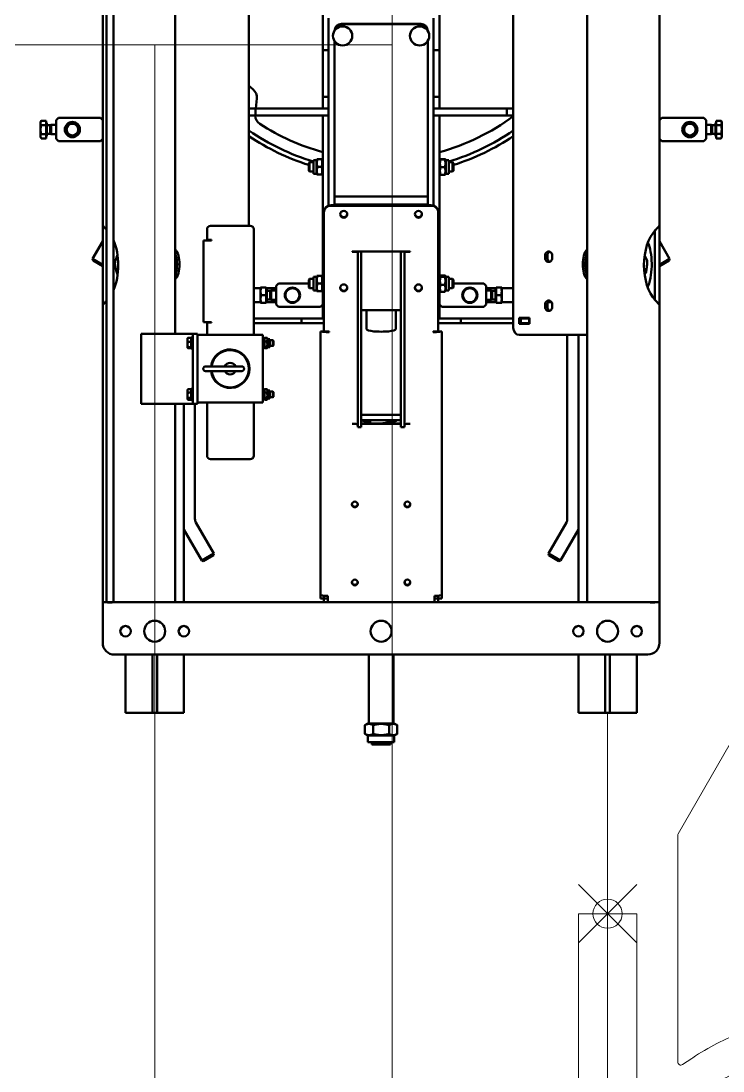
# Model space of a CAD drawing. Extents: x -3873 to 164127, y 7129 to 96529.
# Drawn here: x 74749 to 75350, y 68030 to 68930 of the extents above; entities that cross this region are included whole.
import ezdxf

# ---------------------------------------------------------------- set-up
doc = ezdxf.new("R2010")
doc.units = 0
doc.header["$PDMODE"] = 35
doc.header["$PDSIZE"] = 25
doc.layers.get('0').update_dxf_attribs({"linetype": 'CONTINUOUS'})
doc.layers.add('LAYOUT Kromeka', color=1, linetype='CONTINUOUS', lineweight=5)
doc.layers.add('Visible (ISO)', color=7, linetype='CONTINUOUS', lineweight=50)

# ---------------------------------------------------------------- blocks, each defined once
blk = doc.blocks.new('general_wheeld_90_388b')
at = {"ltscale": 10}
for p, q in [((105.1, 645.84), (110.1, 654.5)), ((60.45, 568.51), (105.1, 645.84)), ((60.1, 567.19), (60.1, 374.12)), ((-25, 194), (-25, 500)), ((-25, 500), (25, 500)), ((25, 500), (25, 192.76)), ((115.72, 398.53), (116.66, 398.89)), ((116.66, 398.89), (117.65, 399.26)), ((60.1, 374.12), (60.1, 372.86)), ((72.1, 375.94), (64.22, 370.66)), ((72.94, 376.5), (72.1, 375.94)), ((327.39, 367.69), (328.14, 367.11)), ((328.94, 366.49), (328.14, 367.11)), ((366.49, 328.94), (367.11, 328.14)), ((367.11, 328.14), (367.69, 327.39)), ((-43.2, 2.06), (188.34, 233.6)), ((188.34, 233.6), (233.6, 188.34)), ((233.6, 188.34), (2.06, -43.2)), ((378.71, 151.23), (377.45, 151.64)), ((399.27, 117.67), (398.89, 116.66)), ((398.53, 115.72), (398.89, 116.66)), ((654.5, 110.1), (645.84, 105.1)), ((568.51, 60.45), (645.84, 105.1)), ((370.66, 64.23), (375.94, 72.1)), ((376.5, 72.94), (375.94, 72.1)), ((372.86, 60.1), (374.12, 60.1)), ((374.12, 60.1), (567.19, 60.1)), ((290.98, 32.62), (291.76, 31.55)), ((500, 25), (195.24, 25)), ((500, -25), (500, 25)), ((14.14, 14.14), (-14.14, -14.14)), ((-9.82, 9.82), (9.82, -9.82)), ((2.06, -43.2), (-43.2, 2.06)), ((194, -25), (500, -25))]:
    blk.add_line(p, q, dxfattribs=at)
blk.add_lwpolyline([(0, 500), (0, 194, 0.414214), (194, 0), (500, 0)], format="xyb", dxfattribs=at)
for centre, radius, start, end in [((62.75, 567.19), 2.65, 149.99944, 179.99942), ((194, 194), 219, 52.4767, 110.39883), ((194, 194), 219, 110.94402, 123.55961), ((194, 194), 189.6, 296.95658, 153.04349), ((62.75, 372.86), 2.65, 179.9993, 303.82178), ((194, 194), 219, 38.03515, 51.96486), ((194, 194), 219, 339.60117, 37.5233), ((194, 194), 219, 179.99999, 216.59795), ((194, 194), 169, 180.41892, 214.08553), ((194, 194), 219, 326.44039, 339.05598), ((372.86, 62.75), 2.65, 146.17809, 270.00021), ((194, 194), 169, 235.91453, 270.42111), ((567.19, 62.75), 2.65, 269.99985, 300.00085), ((194, 194), 219, 233.40208, 269.98423)]:
    blk.add_arc(centre, radius, start, end, dxfattribs=at)
at = {"color": 5, "ltscale": 10}
for p in [(0, 500), (0, 0), (500, 0)]:
    blk.add_point(p, dxfattribs=at)
blk = doc.blocks.new('388 gerdirme')
at = {"layer": 'Visible (ISO)', "color": 0}
for p, q in [((51319.11, 94778.79), (51319.11, 94782.91)), ((51320.12, 94783.49), (51319.18, 94782.95)), ((51320.94, 94783.49), (51320.12, 94783.49)), ((51326.51, 94783.49), (51320.94, 94783.49)), ((51322.76, 94778.79), (51322.76, 94782.91)), ((51332.19, 94783.49), (51326.51, 94783.49)), ((51330.26, 94778.79), (51330.26, 94782.91)), ((51333.12, 94783.49), (51332.19, 94783.49)), ((51333.12, 94783.49), (51334.05, 94782.95)), ((51334.12, 94778.79), (51334.12, 94782.91)), ((51322.76, 94778.79), (51319.11, 94778.79)), ((51320.92, 94778.79), (51320.92, 94778.19)), ((51320.92, 94778.19), (51332.32, 94778.19)), ((51322.95, 94775.21), (51322.62, 94774.44)), ((51322.62, 94774.44), (51330.62, 94774.44)), ((51322.62, 94774.44), (51322.62, 94770.19)), ((51330.26, 94778.79), (51322.76, 94778.79)), ((51322.95, 94778.19), (51322.95, 94775.21)), ((51322.95, 94775.21), (51330.28, 94775.21)), ((51334.12, 94778.79), (51330.26, 94778.79)), ((51330.28, 94778.19), (51330.28, 94775.21)), ((51330.28, 94775.21), (51330.62, 94774.44)), ((51330.62, 94774.44), (51330.62, 94770.19)), ((51332.32, 94778.79), (51332.32, 94778.19)), ((51316.62, 94768.19), (51318.62, 94770.19)), ((51316.62, 94768.19), (51316.62, 94732.19)), ((51334.62, 94770.19), (51318.62, 94770.19)), ((51334.62, 94770.19), (51336.62, 94768.19)), ((51336.62, 94732.19), (51336.62, 94768.19)), ((51320.62, 94756.19), (51320.62, 94753.69)), ((51329.12, 94762.19), (51324.12, 94762.19)), ((51332.62, 94753.69), (51332.62, 94756.19)), ((51209.67, 94730.19), (51214.47, 94738.52)), ((51215.84, 94738.89), (51210.82, 94730.19)), ((51214.47, 94738.52), (51215.84, 94738.89)), ((51230.9, 94730.19), (51215.84, 94738.89)), ((50886.62, 94730.19), (50909.62, 94730.19)), ((50921.62, 94730.19), (50909.62, 94730.19)), ((50921.62, 94730.19), (50921.62, 94727.44)), ((51175.76, 94730.19), (50921.62, 94730.19)), ((51175.76, 94730.19), (51244.97, 94730.19)), ((51648.26, 94730.19), (51244.97, 94730.19)), ((51318.62, 94730.19), (51316.62, 94732.19)), ((51336.62, 94732.19), (51334.62, 94730.19)), ((50876.62, 94263.19), (50876.62, 94720.19)), ((50921.62, 94727.44), (50921.62, 94727.09)), ((50921.62, 94721.09), (50921.62, 94727.09)), ((51444.62, 94727.09), (50921.62, 94727.09)), ((50921.62, 94721.09), (50921.62, 94720.94)), ((51444.62, 94721.09), (50921.62, 94721.09)), ((50921.62, 94720.94), (50921.62, 94540.69)), ((50826.62, 94710.69), (50876.62, 94710.69)), ((50826.62, 94687.69), (50826.62, 94710.69)), ((51091.62, 94697.38), (51091.62, 94694.73)), ((51151.62, 94697.38), (51091.62, 94697.38)), ((51091.62, 94654.25), (51091.62, 94694.73)), ((51151.62, 94694.73), (51151.62, 94697.38)), ((51151.62, 94694.73), (51151.62, 94654.25)), ((50826.62, 94687.69), (50832.62, 94687.69)), ((50826.62, 94687.69), (50826.62, 94683.69)), ((50832.62, 94683.69), (50826.62, 94683.69)), ((50826.62, 94660.69), (50826.62, 94683.69)), ((50832.62, 94687.69), (50848.48, 94687.69)), ((50832.62, 94683.69), (50848.48, 94683.69)), ((50848.48, 94687.69), (50853.41, 94687.69)), ((50853.41, 94683.69), (50848.48, 94683.69)), ((50853.41, 94687.69), (50876.62, 94687.69)), ((50853.41, 94683.69), (50876.62, 94683.69)), ((51091.62, 94668.19), (50921.62, 94668.19)), ((51884.12, 94668.19), (51151.62, 94668.19)), ((50876.62, 94660.69), (50826.62, 94660.69)), ((51091.62, 94660.69), (50921.62, 94660.69)), ((50983.68, 94660.69), (50957.17, 94645.39)), ((51091.62, 94660.69), (51055.62, 94660.69)), ((51095.08, 94654.54), (51095.08, 94657.18)), ((51095.62, 94657.54), (51095.38, 94657.4)), ((51095.83, 94657.54), (51095.62, 94657.54)), ((51098.85, 94657.54), (51095.83, 94657.54)), ((51096.59, 94654.54), (51096.59, 94657.18)), ((51102.64, 94657.54), (51098.85, 94657.54)), ((51101.12, 94654.54), (51101.12, 94657.18)), ((51103.62, 94657.54), (51102.64, 94657.54)), ((51103.62, 94657.54), (51103.85, 94657.4)), ((51104.15, 94654.54), (51104.15, 94657.18)), ((51139.23, 94654.54), (51139.23, 94657.18)), ((51139.62, 94657.54), (51139.53, 94657.49)), ((51139.7, 94657.54), (51139.62, 94657.54)), ((51142.35, 94657.54), (51139.7, 94657.54)), ((51140.16, 94654.54), (51140.16, 94657.18)), ((51146.27, 94657.54), (51142.35, 94657.54)), ((51144.55, 94654.54), (51144.55, 94657.18)), ((51147.62, 94657.54), (51146.27, 94657.54)), ((51147.62, 94657.54), (51147.7, 94657.49)), ((51148, 94654.54), (51148, 94657.18)), ((50989.83, 94650.39), (50963.17, 94634.99)), ((50992.83, 94651.19), (51091.62, 94651.19)), ((51091.62, 94653.04), (51091.62, 94654.25)), ((51091.62, 94653.04), (51095.62, 94653.04)), ((51091.62, 94653.04), (51091.62, 94649.04)), ((51092.62, 94649.04), (51091.62, 94649.04)), ((51150.62, 94649.04), (51092.62, 94649.04)), ((51092.62, 94649.04), (51092.62, 94593.04)), ((51094.62, 94654.04), (51104.62, 94654.04)), ((51094.62, 94653.04), (51094.62, 94654.04)), ((51096.59, 94654.54), (51095.08, 94654.54)), ((51147.62, 94653.04), (51095.62, 94653.04)), ((51095.62, 94649.04), (51147.62, 94649.04)), ((51096.27, 94654.54), (51096.27, 94654.04)), ((51101.12, 94654.54), (51096.59, 94654.54)), ((51104.15, 94654.54), (51101.12, 94654.54)), ((51102.97, 94654.54), (51102.97, 94654.04)), ((51104.62, 94653.04), (51104.62, 94654.04)), ((51138.62, 94654.04), (51148.62, 94654.04)), ((51138.62, 94653.04), (51138.62, 94654.04)), ((51140.16, 94654.54), (51139.23, 94654.54)), ((51144.55, 94654.54), (51140.16, 94654.54)), ((51140.27, 94654.54), (51140.27, 94654.04)), ((51148, 94654.54), (51144.55, 94654.54)), ((51146.97, 94654.54), (51146.97, 94654.04)), ((51147.62, 94653.04), (51151.62, 94653.04)), ((51148.62, 94653.04), (51148.62, 94654.04)), ((51150.62, 94593.04), (51150.62, 94649.04)), ((51151.62, 94649.04), (51150.62, 94649.04)), ((51151.62, 94654.25), (51151.62, 94653.04)), ((51151.62, 94649.04), (51151.62, 94653.04)), ((50956.8, 94644.02), (50957.17, 94645.39)), ((50961.8, 94635.36), (50956.8, 94644.02)), ((50957.17, 94645.39), (50963.17, 94634.99)), ((51047.12, 94640.86), (51092.62, 94640.86)), ((51119.62, 94611.06), (51119.62, 94642.15)), ((51123.62, 94642.15), (51123.62, 94611.06)), ((51150.62, 94640.86), (51161.12, 94640.86)), ((51161.12, 94636.96), (51161.12, 94640.86)), ((51161.62, 94643.86), (51231.62, 94643.86)), ((51161.62, 94643.86), (51161.62, 94637.46)), ((51231.62, 94637.46), (51231.62, 94643.86)), ((51232.12, 94640.86), (51241.12, 94640.86)), ((51232.12, 94640.86), (51232.12, 94636.96)), ((50961.8, 94635.36), (50963.17, 94634.99)), ((51044.12, 94603.86), (51044.12, 94637.86)), ((51161.62, 94636.96), (51161.12, 94636.96)), ((51161.62, 94637.46), (51161.62, 94636.96)), ((51231.62, 94636.96), (51231.62, 94637.46)), ((51232.12, 94636.96), (51231.62, 94636.96)), ((51244.12, 94637.86), (51244.12, 94603.86)), ((51778.12, 94604.89), (51244.12, 94604.89)), ((51338.62, 94604.89), (51338.62, 94599.42)), ((51344.62, 94599.42), (51344.62, 94604.89)), ((51092.62, 94600.86), (51047.12, 94600.86)), ((51092.62, 94593.04), (51150.62, 94593.04)), ((51094.62, 94593.04), (51094.62, 94592.04)), ((51104.62, 94593.04), (51104.62, 94592.04)), ((51138.62, 94593.04), (51138.62, 94592.04)), ((51148.62, 94593.04), (51148.62, 94592.04)), ((51241.12, 94600.86), (51150.62, 94600.86)), ((51160.62, 94559.94), (51160.62, 94600.86)), ((51164.62, 94559.94), (51164.62, 94600.86)), ((51181.37, 94594.99), (51178.12, 94594.99)), ((51178.12, 94590.29), (51178.12, 94594.41)), ((51178.62, 94600.86), (51178.62, 94594.99)), ((51187.87, 94594.99), (51181.37, 94594.99)), ((51184.62, 94590.29), (51184.62, 94594.41)), ((51191.12, 94594.99), (51187.87, 94594.99)), ((51190.62, 94600.86), (51190.62, 94594.99)), ((51191.12, 94590.29), (51191.12, 94594.41)), ((51338.62, 94599.42), (51344.62, 94599.42)), ((51338.62, 94536.69), (51338.62, 94599.42)), ((51344.62, 94541.69), (51344.62, 94599.42)), ((51353.36, 94598.21), (51344.62, 94599.14)), ((51104.62, 94592.04), (51094.62, 94592.04)), ((51095.08, 94591.36), (51095.08, 94589.51)), ((51096.17, 94592.04), (51095.38, 94591.59)), ((51096.17, 94588.84), (51095.38, 94589.29)), ((51103.07, 94588.84), (51096.17, 94588.84)), ((51096.17, 94588.84), (51096.17, 94587.04)), ((51103.07, 94587.04), (51096.17, 94587.04)), ((51096.59, 94591.36), (51096.59, 94589.51)), ((51097.12, 94587.04), (51097.12, 94584.53)), ((51097.12, 94584.53), (51102.12, 94584.53)), ((51097.61, 94584.04), (51097.12, 94584.53)), ((51101.62, 94584.04), (51097.61, 94584.04)), ((51101.12, 94591.36), (51101.12, 94589.51)), ((51101.62, 94584.04), (51102.12, 94584.53)), ((51102.12, 94587.04), (51102.12, 94584.53)), ((51103.07, 94592.04), (51103.85, 94591.59)), ((51103.07, 94588.84), (51103.85, 94589.29)), ((51103.07, 94588.84), (51103.07, 94587.04)), ((51104.15, 94591.36), (51104.15, 94589.51)), ((51148.62, 94592.04), (51138.62, 94592.04)), ((51139.12, 94591.36), (51139.12, 94589.51)), ((51140.17, 94592.04), (51139.43, 94591.61)), ((51140.17, 94588.84), (51139.43, 94589.26)), ((51147.07, 94588.84), (51140.17, 94588.84)), ((51140.17, 94588.84), (51140.17, 94587.04)), ((51147.07, 94587.04), (51140.17, 94587.04)), ((51140.46, 94591.36), (51140.46, 94589.51)), ((51141.12, 94587.04), (51141.12, 94584.53)), ((51141.12, 94584.53), (51146.12, 94584.53)), ((51141.61, 94584.04), (51141.12, 94584.53)), ((51145.62, 94584.04), (51141.61, 94584.04)), ((51144.96, 94591.36), (51144.96, 94589.51)), ((51145.62, 94584.04), (51146.12, 94584.53)), ((51146.12, 94587.04), (51146.12, 94584.53)), ((51147.07, 94592.04), (51147.8, 94591.61)), ((51147.07, 94588.84), (51147.8, 94589.26)), ((51147.07, 94588.84), (51147.07, 94587.04)), ((51148.12, 94591.36), (51148.12, 94589.51)), ((51184.62, 94590.29), (51178.12, 94590.29)), ((51178.62, 94590.29), (51178.62, 94581.69)), ((51178.92, 94590.29), (51178.92, 94589.69)), ((51178.92, 94589.69), (51190.32, 94589.69)), ((51180.95, 94586.71), (51180.62, 94585.94)), ((51180.62, 94585.94), (51188.62, 94585.94)), ((51180.62, 94585.94), (51180.62, 94581.69)), ((51180.95, 94589.69), (51180.95, 94586.71)), ((51180.95, 94586.71), (51188.28, 94586.71)), ((51191.12, 94590.29), (51184.62, 94590.29)), ((51188.28, 94589.69), (51188.28, 94586.71)), ((51188.28, 94586.71), (51188.62, 94585.94)), ((51188.62, 94585.94), (51188.62, 94581.69)), ((51190.32, 94590.29), (51190.32, 94589.69)), ((51190.62, 94590.29), (51190.62, 94581.69)), ((51174.62, 94579.69), (51176.62, 94581.69)), ((51174.62, 94579.69), (51174.62, 94543.69)), ((51192.62, 94581.69), (51176.62, 94581.69)), ((51192.62, 94581.69), (51194.62, 94579.69)), ((51194.62, 94553.69), (51194.62, 94579.69)), ((51178.62, 94570.19), (51178.62, 94567.69)), ((51187.12, 94573.69), (51182.12, 94573.69)), ((51190.62, 94567.69), (51190.62, 94570.19)), ((51160.62, 94559.94), (51164.62, 94559.94)), ((51160.62, 94540.69), (51160.62, 94559.94)), ((51164.62, 94540.69), (51164.62, 94559.94)), ((51188.82, 94549.69), (51200.42, 94549.69)), ((51188.82, 94547.19), (51188.82, 94549.69)), ((51191.38, 94553.69), (51190.62, 94552.92)), ((51198.62, 94552.92), (51190.62, 94552.92)), ((51190.62, 94549.69), (51190.62, 94552.92)), ((51191.38, 94553.69), (51197.85, 94553.69)), ((51197.85, 94553.69), (51198.62, 94552.92)), ((51198.62, 94549.69), (51198.62, 94552.92)), ((51200.42, 94547.19), (51200.42, 94549.69)), ((51288.82, 94549.69), (51300.42, 94549.69)), ((51288.82, 94547.19), (51288.82, 94549.69)), ((51291.38, 94553.69), (51290.62, 94552.92)), ((51298.62, 94552.92), (51290.62, 94552.92)), ((51290.62, 94549.69), (51290.62, 94552.92)), ((51291.38, 94553.69), (51297.85, 94553.69)), ((51297.85, 94553.69), (51298.62, 94552.92)), ((51298.62, 94549.69), (51298.62, 94552.92)), ((51300.42, 94547.19), (51300.42, 94549.69)), ((50921.62, 94540.69), (50924.62, 94540.69)), ((50921.62, 94537.29), (50921.62, 94540.69)), ((50924.62, 94543.69), (50924.62, 94540.69)), ((50924.62, 94543.69), (50928.02, 94543.69)), ((50924.62, 94540.69), (50924.62, 94537.29)), ((50924.62, 94540.69), (50927.07, 94540.69)), ((50928.02, 94543.69), (51153.57, 94543.69)), ((51153.54, 94540.69), (51255.47, 94540.69)), ((51153.54, 94540.69), (51153.54, 94536.29)), ((51153.57, 94543.69), (51153.57, 94542.71)), ((51153.57, 94540.69), (51153.57, 94542.71)), ((51164.62, 94541.69), (51164.62, 94540.69)), ((51164.62, 94541.69), (51338.62, 94541.69)), ((51176.62, 94541.69), (51174.62, 94543.69)), ((51188.82, 94547.19), (51188.12, 94546.78)), ((51188.12, 94546.2), (51188.12, 94546.78)), ((51188.12, 94542.67), (51188.12, 94546.2)), ((51188.82, 94541.69), (51188.12, 94542.09)), ((51188.82, 94547.19), (51200.42, 94547.19)), ((51194.62, 94542.67), (51194.62, 94546.2)), ((51200.42, 94547.19), (51201.12, 94546.78)), ((51200.42, 94541.69), (51201.12, 94542.09)), ((51201.12, 94546.78), (51201.12, 94546.2)), ((51201.12, 94542.67), (51201.12, 94546.2)), ((51255.99, 94540.69), (51255.47, 94540.69)), ((51288.82, 94547.19), (51288.12, 94546.78)), ((51288.12, 94546.2), (51288.12, 94546.78)), ((51288.12, 94542.67), (51288.12, 94546.2)), ((51288.82, 94541.69), (51288.12, 94542.09)), ((51288.82, 94547.19), (51300.42, 94547.19)), ((51294.62, 94542.67), (51294.62, 94546.2)), ((51300.42, 94547.19), (51301.12, 94546.78)), ((51300.42, 94541.69), (51301.12, 94542.09)), ((51301.12, 94546.78), (51301.12, 94546.2)), ((51301.12, 94542.67), (51301.12, 94546.2)), ((51344.62, 94541.69), (51354.62, 94541.69)), ((51344.62, 94541.69), (51344.62, 94538.2)), ((51354.62, 94541.69), (51394.62, 94541.69)), ((51354.62, 94541.69), (51354.62, 94536.69)), ((51394.62, 94541.69), (51509.62, 94541.69)), ((51394.62, 94541.69), (51394.62, 94536.69)), ((50921.62, 94537.29), (50926.9, 94537.29)), ((50921.62, 94446.09), (50921.62, 94537.29)), ((51153.05, 94536.29), (51153.05, 94537.29)), ((51153.54, 94536.29), (51153.05, 94536.29)), ((51261.37, 94534.69), (51261.37, 94448.69)), ((51261.56, 94536.69), (51422.15, 94536.69)), ((51261.9, 94534.69), (51261.9, 94448.69)), ((51261.9, 94531.69), (51262.39, 94531.69)), ((51269.33, 94531.69), (51262.39, 94531.69)), ((51262.39, 94531.69), (51262.39, 94451.69)), ((51402.55, 94531.69), (51269.33, 94531.69)), ((51269.33, 94451.69), (51269.33, 94531.69)), ((51344.62, 94536.69), (51344.62, 94538.2)), ((51406.89, 94532.96), (51407.03, 94532.96)), ((51416.88, 94457.69), (51416.88, 94525.69)), ((51417.22, 94457.69), (51417.22, 94525.69)), ((51074.26, 94513.21), (51074.26, 94516.59)), ((51074.26, 94516.59), (51074.36, 94516.59)), ((51074.36, 94516.59), (51074.36, 94515.09)), ((51221.88, 94515.09), (51221.88, 94516.59)), ((51221.88, 94516.59), (51221.98, 94516.59)), ((51221.98, 94516.59), (51221.98, 94466.79)), ((51406.89, 94516.41), (51407.03, 94516.41)), ((50807.12, 94502.94), (50808.61, 94505.53)), ((50816.11, 94505.55), (50808.62, 94505.55)), ((50817.62, 94502.94), (50816.12, 94505.53)), ((51071.54, 94511.69), (51074.01, 94511.69)), ((51071.54, 94508.69), (51071.54, 94511.69)), ((51074.01, 94508.69), (51071.54, 94508.69)), ((51215.63, 94511.69), (51074.01, 94511.69)), ((51215.63, 94508.69), (51074.01, 94508.69)), ((51074.26, 94474.69), (51074.26, 94508.69)), ((51074.78, 94508.69), (51074.78, 94474.69)), ((51077.47, 94474.69), (51077.47, 94508.69)), ((51082.04, 94508.69), (51082.04, 94474.69)), ((51171.79, 94504.19), (51155.56, 94504.19)), ((51171.79, 94474.69), (51171.79, 94508.69)), ((51215.63, 94511.69), (51219.11, 94511.69)), ((51219.11, 94508.69), (51215.63, 94508.69)), ((51221.29, 94511.69), (51219.11, 94511.69)), ((51221.29, 94508.69), (51219.11, 94508.69)), ((50799.62, 94499.69), (50799.62, 94483.69)), ((50801.62, 94499.69), (50799.62, 94499.69)), ((50801.62, 94480.44), (50801.62, 94502.94)), ((50807.12, 94502.94), (50801.62, 94502.94)), ((50807.12, 94480.44), (50807.12, 94502.94)), ((50816.11, 94498.59), (50808.62, 94498.59)), ((50817.62, 94480.44), (50817.62, 94502.94)), ((50817.62, 94502.34), (50876.62, 94502.34)), ((51077.47, 94501.19), (51074.78, 94501.19)), ((50801.62, 94483.69), (50799.62, 94483.69)), ((50807.12, 94480.44), (50801.62, 94480.44)), ((50807.12, 94480.44), (50808.61, 94477.85)), ((50816.11, 94484.73), (50808.62, 94484.73)), ((50816.11, 94477.83), (50808.62, 94477.83)), ((50817.62, 94480.44), (50816.12, 94477.85)), ((50817.62, 94481.04), (50876.62, 94481.04)), ((51077.47, 94482.19), (51076.21, 94482.19)), ((51171.79, 94479.19), (51155.56, 94479.19)), ((51071.54, 94474.69), (51074.01, 94474.69)), ((51071.54, 94474.69), (51071.54, 94471.69)), ((51074.01, 94471.69), (51071.54, 94471.69)), ((51074.01, 94474.69), (51215.63, 94474.69)), ((51074.01, 94471.69), (51215.63, 94471.69)), ((51074.26, 94466.79), (51074.26, 94470.17)), ((51074.36, 94468.29), (51074.36, 94466.79)), ((51215.63, 94474.69), (51219.11, 94474.69)), ((51219.11, 94471.69), (51215.63, 94471.69)), ((51221.29, 94474.69), (51219.11, 94474.69)), ((51219.11, 94471.69), (51221.29, 94471.69)), ((51221.88, 94466.79), (51221.88, 94468.29)), ((51074.36, 94466.79), (51074.26, 94466.79)), ((51221.98, 94466.79), (51221.88, 94466.79)), ((51406.89, 94466.96), (51407.03, 94466.96)), ((51262.39, 94451.69), (51261.9, 94451.69)), ((51269.33, 94451.69), (51262.39, 94451.69)), ((51269.33, 94451.69), (51402.55, 94451.69)), ((51406.89, 94450.41), (51407.03, 94450.41)), ((50921.62, 94442.69), (50921.62, 94446.09)), ((50926.9, 94446.09), (50921.62, 94446.09)), ((50921.62, 94442.69), (50921.62, 94262.44)), ((50924.62, 94442.69), (50921.62, 94442.69)), ((50924.62, 94446.09), (50924.62, 94442.69)), ((50924.62, 94439.69), (50924.62, 94442.69)), ((50927.07, 94442.69), (50924.62, 94442.69)), ((51153.05, 94446.09), (51153.05, 94447.09)), ((51153.05, 94447.09), (51153.54, 94447.09)), ((51153.54, 94447.09), (51153.54, 94442.69)), ((51255.47, 94442.69), (51153.54, 94442.69)), ((51153.57, 94440.67), (51153.57, 94442.69)), ((51153.57, 94440.67), (51153.57, 94439.69)), ((51160.62, 94423.44), (51160.62, 94442.69)), ((51164.62, 94442.69), (51164.62, 94441.69)), ((51164.62, 94423.44), (51164.62, 94442.69)), ((51164.62, 94441.69), (51338.62, 94441.69)), ((51174.62, 94439.69), (51176.62, 94441.69)), ((51187.63, 94440.7), (51187.63, 94437.17)), ((51188.82, 94441.69), (51188.04, 94441.24)), ((51193.5, 94440.7), (51193.5, 94437.17)), ((51200.42, 94441.69), (51201.19, 94441.24)), ((51200.48, 94440.7), (51200.48, 94437.17)), ((51201.6, 94440.7), (51201.6, 94437.17)), ((51255.47, 94442.69), (51255.99, 94442.69)), ((51422.15, 94446.69), (51261.56, 94446.69)), ((51287.95, 94440.7), (51287.95, 94437.17)), ((51288.82, 94441.69), (51288.11, 94441.28)), ((51294.26, 94440.7), (51294.26, 94437.17)), ((51300.42, 94441.69), (51301.12, 94441.28)), ((51300.93, 94440.7), (51300.93, 94437.17)), ((51301.29, 94440.7), (51301.29, 94437.17)), ((51338.62, 94446.69), (51338.62, 94383.95)), ((51344.62, 94446.69), (51344.62, 94445.18)), ((51344.62, 94445.18), (51344.62, 94441.69)), ((51344.62, 94441.69), (51354.62, 94441.69)), ((51344.62, 94441.69), (51344.62, 94383.95)), ((51354.62, 94446.69), (51354.62, 94441.69)), ((51354.62, 94441.69), (51394.62, 94441.69)), ((51394.62, 94446.69), (51394.62, 94441.69)), ((51394.62, 94441.69), (51509.62, 94441.69)), ((50928.02, 94439.69), (50924.62, 94439.69)), ((51153.57, 94439.69), (50928.02, 94439.69)), ((51174.62, 94439.69), (51174.62, 94403.69)), ((51188.82, 94436.19), (51188.04, 94436.64)), ((51200.42, 94436.19), (51188.82, 94436.19)), ((51188.82, 94436.19), (51188.82, 94433.69)), ((51200.42, 94433.69), (51188.82, 94433.69)), ((51190.62, 94433.69), (51190.62, 94430.46)), ((51198.62, 94433.69), (51198.62, 94430.46)), ((51200.42, 94436.19), (51201.19, 94436.64)), ((51200.42, 94436.19), (51200.42, 94433.69)), ((51288.82, 94436.19), (51288.11, 94436.6)), ((51300.42, 94436.19), (51288.82, 94436.19)), ((51288.82, 94436.19), (51288.82, 94433.69)), ((51300.42, 94433.69), (51288.82, 94433.69)), ((51290.62, 94433.69), (51290.62, 94430.46)), ((51298.62, 94433.69), (51298.62, 94430.46)), ((51300.42, 94436.19), (51301.12, 94436.6)), ((51300.42, 94436.19), (51300.42, 94433.69)), ((51160.62, 94378.49), (51160.62, 94423.44)), ((51160.62, 94423.44), (51164.62, 94423.44)), ((51164.62, 94378.49), (51164.62, 94423.44)), ((51190.62, 94430.46), (51198.62, 94430.46)), ((51191.38, 94429.69), (51190.62, 94430.46)), ((51197.85, 94429.69), (51191.38, 94429.69)), ((51194.62, 94403.69), (51194.62, 94429.69)), ((51197.85, 94429.69), (51198.62, 94430.46)), ((51290.62, 94430.46), (51298.62, 94430.46)), ((51291.38, 94429.69), (51290.62, 94430.46)), ((51297.85, 94429.69), (51291.38, 94429.69)), ((51297.85, 94429.69), (51298.62, 94430.46)), ((51178.62, 94415.69), (51178.62, 94413.19)), ((51190.62, 94413.19), (51190.62, 94415.69)), ((51182.12, 94409.69), (51187.12, 94409.69)), ((51176.62, 94401.69), (51174.62, 94403.69)), ((51176.62, 94401.69), (51192.62, 94401.69)), ((51178.62, 94393.09), (51178.62, 94401.69)), ((51180.62, 94397.44), (51180.62, 94401.69)), ((51188.62, 94397.44), (51180.62, 94397.44)), ((51180.95, 94396.67), (51180.62, 94397.44)), ((51188.28, 94396.67), (51180.95, 94396.67)), ((51180.95, 94393.69), (51180.95, 94396.67)), ((51188.28, 94396.67), (51188.62, 94397.44)), ((51188.28, 94393.69), (51188.28, 94396.67)), ((51188.62, 94397.44), (51188.62, 94401.69)), ((51190.62, 94393.09), (51190.62, 94401.69)), ((51194.62, 94403.69), (51192.62, 94401.69)), ((51178.12, 94393.09), (51178.12, 94388.97)), ((51178.12, 94393.09), (51184.62, 94393.09)), ((51178.12, 94388.39), (51181.37, 94388.39)), ((51178.62, 94378.49), (51178.62, 94388.39)), ((51190.32, 94393.69), (51178.92, 94393.69)), ((51178.92, 94393.09), (51178.92, 94393.69)), ((51181.37, 94388.39), (51187.87, 94388.39)), ((51184.62, 94393.09), (51184.62, 94388.97)), ((51184.62, 94393.09), (51191.12, 94393.09)), ((51187.87, 94388.39), (51191.12, 94388.39)), ((51190.32, 94393.09), (51190.32, 94393.69)), ((51190.62, 94378.49), (51190.62, 94388.39)), ((51191.12, 94393.09), (51191.12, 94388.97)), ((51778.12, 94378.49), (51156.62, 94378.49)), ((51344.62, 94383.95), (51338.62, 94383.95)), ((51338.62, 94383.95), (51338.62, 94378.49)), ((51344.62, 94378.49), (51344.62, 94383.95)), ((51150.62, 94373.29), (51150.62, 94338.13)), ((51165.12, 94373.29), (51160.12, 94373.29)), ((51160.12, 94373.29), (51160.12, 94364.63)), ((51160.12, 94371.29), (51160.62, 94371.29)), ((51160.62, 94371.93), (51164.62, 94371.93)), ((51160.62, 94365), (51160.62, 94371.93)), ((51164.62, 94365), (51164.62, 94371.93)), ((51164.62, 94371.29), (51165.12, 94371.29)), ((51165.12, 94364.63), (51165.12, 94373.29)), ((51160.12, 94364.63), (51165.12, 94364.63)), ((51160.62, 94365), (51164.62, 94365)), ((51160.62, 94364.63), (51160.62, 94365)), ((51164.62, 94364.63), (51164.62, 94365)), ((51176.62, 94351.21), (51174.62, 94351.21)), ((51218.62, 94351.21), (51216.62, 94351.21)), ((50956.8, 94339.36), (50961.8, 94348.02)), ((50963.17, 94348.39), (50957.17, 94337.99)), ((50961.8, 94348.02), (50963.17, 94348.39)), ((50989.83, 94332.99), (50963.17, 94348.39)), ((51174.62, 94349.21), (51176.62, 94349.21)), ((51174.62, 94345.15), (51176.62, 94345.15)), ((51178.62, 94345.69), (51178.62, 94348.67)), ((51216.62, 94349.21), (51218.62, 94349.21)), ((51216.62, 94345.15), (51218.62, 94345.15)), ((50956.8, 94339.36), (50957.17, 94337.99)), ((50983.68, 94322.69), (50957.17, 94337.99)), ((51150.62, 94332.19), (50992.83, 94332.19)), ((51150.62, 94328.02), (51150.62, 94338.13)), ((51150.62, 94328.02), (51150.62, 94315.19)), ((50826.62, 94322.69), (50876.62, 94322.69)), ((50826.62, 94299.69), (50826.62, 94322.69)), ((50921.62, 94322.69), (51150.62, 94322.69)), ((51884.12, 94315.19), (50921.62, 94315.19)), ((51055.62, 94322.69), (51150.62, 94322.69)), ((50832.62, 94299.69), (50826.62, 94299.69)), ((50826.62, 94295.69), (50826.62, 94299.69)), ((50832.62, 94299.69), (50848.48, 94299.69)), ((50853.41, 94299.69), (50848.48, 94299.69)), ((50853.41, 94299.69), (50876.62, 94299.69)), ((50826.62, 94295.69), (50832.62, 94295.69)), ((50826.62, 94272.69), (50826.62, 94295.69)), ((50832.62, 94295.69), (50848.48, 94295.69)), ((50848.48, 94295.69), (50853.41, 94295.69)), ((50853.41, 94295.69), (50876.62, 94295.69)), ((50876.62, 94272.69), (50826.62, 94272.69)), ((50921.62, 94262.44), (50921.62, 94255.94)), ((50886.62, 94253.19), (50909.62, 94253.19)), ((50921.62, 94253.19), (50909.62, 94253.19)), ((50921.62, 94255.94), (50921.62, 94253.19)), ((51175.76, 94253.19), (50921.62, 94253.19)), ((51175.76, 94253.19), (51244.97, 94253.19)), ((51239.94, 94257.19), (51180.8, 94257.19)), ((51214.47, 94244.86), (51209.67, 94253.19)), ((51210.82, 94253.19), (51215.84, 94244.49)), ((51215.84, 94244.49), (51230.9, 94253.19)), ((51648.26, 94253.19), (51244.97, 94253.19)), ((51316.62, 94251.19), (51318.62, 94253.19)), ((51316.62, 94251.19), (51316.62, 94215.19)), ((51334.62, 94253.19), (51336.62, 94251.19)), ((51336.62, 94215.19), (51336.62, 94251.19)), ((51214.47, 94244.86), (51215.84, 94244.49)), ((51320.62, 94229.69), (51320.62, 94227.19)), ((51332.62, 94227.19), (51332.62, 94229.69)), ((51318.62, 94213.19), (51316.62, 94215.19)), ((51324.12, 94221.19), (51329.12, 94221.19)), ((51336.62, 94215.19), (51334.62, 94213.19)), ((51318.62, 94213.19), (51334.62, 94213.19)), ((51322.62, 94208.94), (51322.62, 94213.19)), ((51330.62, 94208.94), (51322.62, 94208.94)), ((51322.95, 94208.17), (51322.62, 94208.94)), ((51330.28, 94208.17), (51322.95, 94208.17)), ((51322.95, 94205.19), (51322.95, 94208.17)), ((51330.28, 94208.17), (51330.62, 94208.94)), ((51330.28, 94205.19), (51330.28, 94208.17)), ((51330.62, 94208.94), (51330.62, 94213.19)), ((51319.11, 94204.59), (51319.11, 94200.47)), ((51319.11, 94204.59), (51322.97, 94204.59)), ((51320.12, 94199.89), (51319.18, 94200.43)), ((51320.12, 94199.89), (51321.04, 94199.89)), ((51332.32, 94205.19), (51320.92, 94205.19)), ((51320.92, 94204.59), (51320.92, 94205.19)), ((51321.04, 94199.89), (51326.72, 94199.89)), ((51322.97, 94204.59), (51330.47, 94204.59)), ((51322.97, 94204.59), (51322.97, 94200.47)), ((51326.72, 94199.89), (51332.3, 94199.89)), ((51330.47, 94204.59), (51334.12, 94204.59)), ((51330.47, 94204.59), (51330.47, 94200.47)), ((51332.3, 94199.89), (51333.12, 94199.89)), ((51332.32, 94204.59), (51332.32, 94205.19)), ((51333.12, 94199.89), (51334.05, 94200.43)), ((51334.12, 94204.59), (51334.12, 94200.47))]:
    blk.add_line(p, q, dxfattribs=at)
for centre, radius in [((51326.62, 94756.19), 6.5), ((51326.62, 94756.19), 6), ((51326.62, 94756.19), 5), ((50896.62, 94710.69), 4.5), ((50896.62, 94685.69), 9), ((50896.62, 94660.69), 4.5), ((51184.62, 94567.69), 6.5), ((51184.62, 94567.69), 6), ((50896.62, 94491.69), 9), ((51184.62, 94415.69), 6.5), ((51184.62, 94415.69), 6), ((50896.62, 94322.69), 4.5), ((50896.62, 94297.69), 9), ((50896.62, 94272.69), 4.5), ((51326.62, 94227.19), 6.5), ((51326.62, 94227.19), 6), ((51326.62, 94227.19), 5)]:
    blk.add_circle(centre, radius, dxfattribs=at)
for centre, radius, start, end in [((50886.62, 94720.19), 10, 90, 180), ((51055.62, 94685.69), 25, 269.75963, 270), ((50992.83, 94645.19), 6, 90, 120), ((51047.12, 94637.86), 3, 90, 180), ((51241.12, 94637.86), 3, 0, 90), ((51121.62, 94621.04), 16.5, 96.96206, 83.03794), ((51121.62, 94621.04), 16, 97.18076, 82.81924), ((51121.62, 94621.04), 5, 113.57818, 246.42182), ((51121.62, 94621.04), 5, 293.57818, 66.42182), ((51047.12, 94603.86), 3, 180, 270), ((51241.12, 94603.86), 3, 270, 0), ((51490.62, 94491.69), 204, 146.29647, 162.30671), ((51490.62, 94491.69), 200, 145.52868, 163.14204), ((51490.62, 94491.69), 169.75, 138.17516, 139.79525), ((51490.62, 94491.69), 190, 146.84525, 164.74248), ((51339.08, 94590.68), 9, 92.97713, 146.84525), ((51354.29, 94606.91), 8.75, 263.94261, 319.79525), ((51490.62, 94491.69), 190, 195.25752, 216.56846), ((51490.62, 94491.69), 200, 196.85796, 214.47132), ((51490.62, 94491.69), 204, 197.69329, 213.70353), ((50992.83, 94338.19), 6, 240, 270), ((51055.62, 94297.69), 25, 90, 90.24037), ((50886.62, 94263.19), 10, 180, 270)]:
    blk.add_arc(centre, radius, start, end, dxfattribs=at)
for centre, major_axis, ratio, start_param, end_param in [((51210.37, 94736.89), (-35, 0), 0.571429, 0.910444, 2.231149), ((51211.12, 94671.9), (15, 0), 0.5, 3.659673, 5.765105), ((51211.12, 94674.07), (15, 0), 0.5, 4.212601, 5.212177), ((50928.02, 94537.29), (0, 6.4), 0.173648, 0, 1.570796), ((51154.16, 94537.29), (0, -6.4), 0.173648, 3.701668, 4.712389), ((51255.47, 94534.69), (0, 6), 0.984808, 4.712389, 6.283185), ((51255.99, 94534.69), (0, 6), 0.984808, 4.712389, 6.283185), ((51407.03, 94524.69), (0, 8.27), 0.984808, 3.141593, 6.283185), ((51411.32, 94525.69), (0, 6), 0.984808, 4.712389, 6.273026), ((51410.97, 94525.69), (0, 6), 0.984808, 4.712389, 6.210043), ((51191.48, 94523.69), (0, 3), 0.984808, 0.088278, 3.053315), ((51191.48, 94523.69), (0, -3), 0.984808, 3.229871, 6.194907), ((51254.51, 94523.69), (0, 3), 0.984808, 0.088278, 3.053315), ((51254.51, 94523.69), (0, -3), 0.984808, 3.229871, 6.194907), ((50938.88, 94514.19), (0, 2.5), 0.984808, 0.105995, 3.035598), ((51005.85, 94514.19), (0, 2.5), 0.984808, 0.105995, 3.035598), ((51073.77, 94515.09), (0, -3.4), 0.173648, 0, 1.570796), ((51221.29, 94515.09), (0, -3.4), 0.173648, 0, 1.570796), ((51155.56, 94491.69), (0, 12.5), 0.173648, 0, 3.141593), ((51221.29, 94515.09), (0, -6.4), 0.173648, 0, 0.668569), ((50938.88, 94469.19), (0, 2.5), 0.984808, 0.105995, 3.035598), ((51005.85, 94469.19), (0, 2.5), 0.984808, 0.105995, 3.035598), ((51073.77, 94468.29), (0, 3.4), 0.173648, 4.712389, 6.283185), ((51221.29, 94468.29), (0, 6.4), 0.173648, 5.614616, 6.283185), ((51221.29, 94468.29), (0, 3.4), 0.173648, 4.712389, 6.283185), ((51191.48, 94459.69), (0, 3), 0.984808, 0.088278, 3.053315), ((51191.48, 94459.69), (0, -3), 0.984808, 3.229871, 6.194907), ((51254.51, 94459.69), (0, 3), 0.984808, 0.088278, 3.053315), ((51254.51, 94459.69), (0, -3), 0.984808, 3.229871, 6.194907), ((51407.03, 94458.69), (0, 8.27), 0.984808, 3.141593, 6.283185), ((51411.32, 94457.69), (0, -6), 0.984808, 0.01016, 1.570796), ((51410.97, 94457.69), (0, -6), 0.984808, 0.073142, 1.570796), ((50928.02, 94446.09), (0, -6.4), 0.173648, 4.712389, 6.283185), ((51154.16, 94446.09), (0, -6.4), 0.173648, 4.712389, 5.72311), ((51255.47, 94448.69), (0, -6), 0.984808, 0, 1.570796), ((51255.99, 94448.69), (0, -6), 0.984808, 0, 1.570796), ((51156.62, 94373.29), (-6, 0), 0.866025, 4.712389, 6.283185), ((51174.62, 94348.18), (-3.5, 0), 0.866025, 4.712389, 7.853982), ((51176.62, 94348.18), (3.5, 0), 0.866025, 4.712389, 7.853982), ((51216.62, 94348.18), (-3.5, 0), 0.866025, 4.712389, 7.853982), ((51218.62, 94348.18), (3.5, 0), 0.866025, 4.712389, 7.853982), ((51174.62, 94346.18), (-3.5, 0), 0.866025, 4.712389, 5.946972), ((51176.62, 94346.18), (3.5, 0), 0.866025, 0.336213, 1.570796), ((51216.62, 94346.18), (-3.5, 0), 0.866025, 4.712389, 5.946972), ((51218.62, 94346.18), (3.5, 0), 0.866025, 0.336213, 1.570796), ((51211.12, 94311.47), (15, 0), 0.5, 0.518081, 2.623512), ((51211.12, 94309.31), (15, 0), 0.5, 1.071008, 2.070584), ((51210.37, 94246.49), (-35, 0), 0.571429, 3.688444, 5.736334)]:
    blk.add_ellipse(centre, major_axis=major_axis, ratio=ratio, start_param=start_param, end_param=end_param, dxfattribs=at)
for centre, major_axis in [((51406.89, 94524.69), (0, 8.27)), ((51190.96, 94523.69), (0, 3)), ((51253.99, 94523.69), (0, 3)), ((50938.36, 94514.19), (0, 2.5)), ((51005.32, 94514.19), (0, 2.5)), ((50938.36, 94469.19), (0, 2.5)), ((51005.32, 94469.19), (0, 2.5)), ((51190.96, 94459.69), (0, 3)), ((51253.99, 94459.69), (0, 3)), ((51406.89, 94458.69), (0, 8.27))]:
    blk.add_ellipse(centre, major_axis=major_axis, ratio=0.984808, dxfattribs=at)
for points, weights in [([(51320.94, 94783.49), (51320.09, 94783.49), (51319.11, 94782.91)], [1, 1.0379548493, 1]), ([(51322.76, 94782.91), (51321.78, 94783.49), (51320.94, 94783.49)], [1, 1.0379548493, 1]), ([(51326.51, 94783.49), (51324.77, 94783.49), (51322.76, 94782.91)], [1, 1.0379548493, 1]), ([(51330.26, 94782.91), (51328.25, 94783.49), (51326.51, 94783.49)], [1, 1.0379548493, 1]), ([(51332.19, 94783.49), (51331.3, 94783.49), (51330.26, 94782.91)], [1, 1.0379548493, 1]), ([(51334.12, 94782.91), (51333.09, 94783.49), (51332.19, 94783.49)], [1, 1.0379548493, 1]), ([(51334.05, 94782.95), (51334.09, 94782.93), (51334.12, 94782.91)], [1.00241870254, 1.00125055518, 1]), ([(51095.83, 94657.54), (51095.48, 94657.54), (51095.08, 94657.18)], [1, 1.0379548493, 1]), ([(51096.59, 94657.18), (51096.18, 94657.54), (51095.83, 94657.54)], [1, 1.0379548493, 1]), ([(51098.85, 94657.54), (51097.8, 94657.54), (51096.59, 94657.18)], [1, 1.0379548493, 1]), ([(51101.12, 94657.18), (51099.91, 94657.54), (51098.85, 94657.54)], [1, 1.0379548493, 1]), ([(51102.64, 94657.54), (51101.93, 94657.54), (51101.12, 94657.18)], [1, 1.0379548493, 1]), ([(51104.15, 94657.18), (51103.34, 94657.54), (51102.64, 94657.54)], [1, 1.0379548493, 1]), ([(51103.85, 94657.4), (51103.99, 94657.32), (51104.15, 94657.18)], [1.01794198038, 1.0145445852, 1]), ([(51139.7, 94657.54), (51139.48, 94657.54), (51139.23, 94657.18)], [1, 1.0379548493, 1]), ([(51140.16, 94657.18), (51139.91, 94657.54), (51139.7, 94657.54)], [1, 1.0379548493, 1]), ([(51142.35, 94657.54), (51141.34, 94657.54), (51140.16, 94657.18)], [1, 1.0379548493, 1]), ([(51144.55, 94657.18), (51143.37, 94657.54), (51142.35, 94657.54)], [1, 1.0379548493, 1]), ([(51146.27, 94657.54), (51145.47, 94657.54), (51144.55, 94657.18)], [1, 1.0379548493, 1]), ([(51148, 94657.18), (51147.07, 94657.54), (51146.27, 94657.54)], [1, 1.0379548493, 1]), ([(51147.7, 94657.49), (51147.84, 94657.41), (51148, 94657.18)], [1.01770729316, 1.02388698927, 1]), ([(51181.37, 94594.99), (51179.86, 94594.99), (51178.12, 94594.41)], [1, 1.0379548493, 1]), ([(51178.12, 94594.41), (51178.12, 94594.99), (51178.12, 94594.99)], [1, 1.0379548493, 1]), ([(51184.62, 94594.41), (51182.87, 94594.99), (51181.37, 94594.99)], [1, 1.0379548493, 1]), ([(51187.87, 94594.99), (51186.36, 94594.99), (51184.62, 94594.41)], [1, 1.0379548493, 1]), ([(51191.12, 94594.41), (51189.37, 94594.99), (51187.87, 94594.99)], [1, 1.0379548493, 1]), ([(51191.12, 94594.99), (51191.12, 94594.99), (51191.12, 94594.41)], [1, 1.0379548493, 1]), ([(51096.59, 94591.36), (51095.83, 94592.03), (51095.08, 94591.36)], [1, 1.15470053838, 1]), ([(51095.08, 94589.51), (51095.83, 94588.85), (51096.59, 94589.51)], [1, 1.15470053838, 1]), ([(51101.12, 94591.36), (51098.85, 94592.03), (51096.59, 94591.36)], [1, 1.15470053838, 1]), ([(51096.59, 94589.51), (51098.85, 94588.85), (51101.12, 94589.51)], [1, 1.15470053838, 1]), ([(51104.15, 94591.36), (51102.64, 94592.03), (51101.12, 94591.36)], [1, 1.15470053838, 1]), ([(51101.12, 94589.51), (51102.64, 94588.85), (51104.15, 94589.51)], [1, 1.15470053838, 1]), ([(51103.85, 94591.59), (51103.99, 94591.5), (51104.15, 94591.36)], [1.04708132302, 1.02896317242, 1]), ([(51104.15, 94589.51), (51103.99, 94589.37), (51103.85, 94589.29)], [1, 1.02896317242, 1.04708132302]), ([(51140.46, 94591.36), (51139.79, 94592.03), (51139.12, 94591.36)], [1, 1.15470053838, 1]), ([(51139.12, 94589.51), (51139.79, 94588.85), (51140.46, 94589.51)], [1, 1.15470053838, 1]), ([(51144.96, 94591.36), (51142.71, 94592.03), (51140.46, 94591.36)], [1, 1.15470053838, 1]), ([(51140.46, 94589.51), (51142.71, 94588.85), (51144.96, 94589.51)], [1, 1.15470053838, 1]), ([(51148.12, 94591.36), (51146.54, 94592.03), (51144.96, 94591.36)], [1, 1.15470053838, 1]), ([(51144.96, 94589.51), (51146.54, 94588.85), (51148.12, 94589.51)], [1, 1.15470053838, 1]), ([(51147.8, 94591.61), (51147.95, 94591.53), (51148.12, 94591.36)], [1.05333086664, 1.03424682091, 1]), ([(51148.12, 94589.51), (51147.95, 94589.35), (51147.8, 94589.26)], [1, 1.03424682091, 1.05333086664]), ([(51194.62, 94546.2), (51191.37, 94547.29), (51188.12, 94546.2)], [1, 1.15470053838, 1]), ([(51188.12, 94542.67), (51191.37, 94541.59), (51194.62, 94542.67)], [1, 1.15470053838, 1]), ([(51201.12, 94546.2), (51197.87, 94547.29), (51194.62, 94546.2)], [1, 1.15470053838, 1]), ([(51194.62, 94542.67), (51197.87, 94541.59), (51201.12, 94542.67)], [1, 1.15470053838, 1]), ([(51294.62, 94546.2), (51291.37, 94547.29), (51288.12, 94546.2)], [1, 1.15470053838, 1]), ([(51288.12, 94542.67), (51291.37, 94541.59), (51294.62, 94542.67)], [1, 1.15470053838, 1]), ([(51301.12, 94546.2), (51297.87, 94547.29), (51294.62, 94546.2)], [1, 1.15470053838, 1]), ([(51294.62, 94542.67), (51297.87, 94541.59), (51301.12, 94542.67)], [1, 1.15470053838, 1]), ([(50808.62, 94505.55), (50806.62, 94502.07), (50808.62, 94498.59)], [1, 1.15470053838, 1]), ([(50808.61, 94505.53), (50808.62, 94505.54), (50808.62, 94505.55)], [1.00071378724, 1.00035772079, 1]), ([(50816.11, 94505.55), (50816.12, 94505.54), (50816.12, 94505.53)], [1, 1.00035772079, 1.00071378724]), ([(50816.11, 94498.59), (50818.11, 94502.07), (50816.11, 94505.55)], [1, 1.15470053838, 1]), ([(50808.62, 94498.59), (50806.62, 94491.66), (50808.62, 94484.73)], [1, 1.15470053838, 1]), ([(50816.11, 94484.73), (50818.11, 94491.66), (50816.11, 94498.59)], [1, 1.15470053838, 1]), ([(50808.62, 94484.73), (50806.62, 94481.28), (50808.62, 94477.83)], [1, 1.15470053838, 1]), ([(50816.11, 94477.83), (50818.11, 94481.28), (50816.11, 94484.73)], [1, 1.15470053838, 1]), ([(51193.5, 94440.7), (51190.56, 94441.79), (51187.63, 94440.7)], [1, 1.15470053838, 1]), ([(51187.63, 94440.7), (51187.85, 94441.13), (51188.04, 94441.24)], [1, 1.05573322908, 1.07130896606]), ([(51200.48, 94440.7), (51196.99, 94441.79), (51193.5, 94440.7)], [1, 1.15470053838, 1]), ([(51201.6, 94440.7), (51201.04, 94441.79), (51200.48, 94440.7)], [1, 1.15470053838, 1]), ([(51287.95, 94440.7), (51288.03, 94441.24), (51288.11, 94441.28)], [1, 1.07051713108, 1.07674662842]), ([(51294.26, 94440.7), (51291.1, 94441.79), (51287.95, 94440.7)], [1, 1.15470053838, 1]), ([(51300.93, 94440.7), (51297.6, 94441.79), (51294.26, 94440.7)], [1, 1.15470053838, 1]), ([(51301.29, 94440.7), (51301.11, 94441.79), (51300.93, 94440.7)], [1, 1.15470053838, 1]), ([(51187.63, 94437.17), (51190.56, 94436.09), (51193.5, 94437.17)], [1, 1.15470053838, 1]), ([(51188.04, 94436.64), (51187.85, 94436.75), (51187.63, 94437.17)], [1.07130896606, 1.05573322908, 1]), ([(51193.5, 94437.17), (51196.99, 94436.09), (51200.48, 94437.17)], [1, 1.15470053838, 1]), ([(51200.48, 94437.17), (51201.04, 94436.09), (51201.6, 94437.17)], [1, 1.15470053838, 1]), ([(51287.95, 94437.17), (51291.1, 94436.09), (51294.26, 94437.17)], [1, 1.15470053838, 1]), ([(51288.11, 94436.6), (51288.03, 94436.64), (51287.95, 94437.17)], [1.07674662842, 1.07051713108, 1]), ([(51294.26, 94437.17), (51297.6, 94436.09), (51300.93, 94437.17)], [1, 1.15470053838, 1]), ([(51300.93, 94437.17), (51301.11, 94436.09), (51301.29, 94437.17)], [1, 1.15470053838, 1]), ([(51178.12, 94388.39), (51178.12, 94388.39), (51178.12, 94388.97)], [1, 1.0379548493, 1]), ([(51178.12, 94388.97), (51179.86, 94388.39), (51181.37, 94388.39)], [1, 1.0379548493, 1]), ([(51181.37, 94388.39), (51182.87, 94388.39), (51184.62, 94388.97)], [1, 1.0379548493, 1]), ([(51184.62, 94388.97), (51186.36, 94388.39), (51187.87, 94388.39)], [1, 1.0379548493, 1]), ([(51187.87, 94388.39), (51189.37, 94388.39), (51191.12, 94388.97)], [1, 1.0379548493, 1]), ([(51191.12, 94388.97), (51191.12, 94388.39), (51191.12, 94388.39)], [1, 1.0379548493, 1]), ([(51319.18, 94200.43), (51319.14, 94200.45), (51319.11, 94200.47)], [1.00241870254, 1.00125055518, 1]), ([(51319.11, 94200.47), (51320.14, 94199.89), (51321.04, 94199.89)], [1, 1.0379548493, 1]), ([(51321.04, 94199.89), (51321.93, 94199.89), (51322.97, 94200.47)], [1, 1.0379548493, 1]), ([(51322.97, 94200.47), (51324.98, 94199.89), (51326.72, 94199.89)], [1, 1.0379548493, 1]), ([(51326.72, 94199.89), (51328.46, 94199.89), (51330.47, 94200.47)], [1, 1.0379548493, 1]), ([(51330.47, 94200.47), (51331.45, 94199.89), (51332.3, 94199.89)], [1, 1.0379548493, 1]), ([(51332.3, 94199.89), (51333.14, 94199.89), (51334.12, 94200.47)], [1, 1.0379548493, 1])]:
    blk.add_rational_spline(points, weights, degree=2, dxfattribs=at)
for points, knots in [([(51177.39, 94729.2), (51176.86, 94729.62), (51176.39, 94729.96), (51175.95, 94730.16), (51175.85, 94730.19), (51175.76, 94730.19)], [1.3961338, 1.3961338, 1.3961338, 1.3961338, 1.6935798, 1.6935798, 1.8011188, 1.8011188, 1.8011188, 1.8011188]), ([(51244.97, 94730.19), (51244.89, 94730.19), (51244.78, 94730.16), (51244.34, 94729.96), (51243.87, 94729.62), (51243.34, 94729.2)], [3.3000693, 3.3000693, 3.3000693, 3.3000693, 3.4076083, 3.4076083, 3.7050543, 3.7050543, 3.7050543, 3.7050543]), ([(50921.62, 94720.94), (50921.62, 94720.94), (50921.59, 94721.02), (50921.51, 94721.35), (50921.45, 94721.6), (50921.34, 94722.18), (50921.28, 94722.54), (50921.19, 94723.34), (50921.17, 94723.78), (50921.17, 94724.19), (50921.17, 94724.6), (50921.19, 94725.04), (50921.28, 94725.84), (50921.34, 94726.2), (50921.45, 94726.77), (50921.51, 94727.02), (50921.59, 94727.36), (50921.62, 94727.44), (50921.62, 94727.44)], [-0.4923546, -0.4923546, -0.4923546, -0.4923546, -0.3692779, -0.3692779, -0.2462013, -0.2462013, -0.1231006, -0.1231006, 0, 0, 0, 0.1231006, 0.1231006, 0.2462013, 0.2462013, 0.3692779, 0.3692779, 0.4923546, 0.4923546, 0.4923546, 0.4923546]), ([(51191.53, 94720.03), (51191.9, 94720.18), (51192.27, 94720.32), (51193.25, 94720.68), (51193.87, 94720.89), (51194.5, 94721.09)], [2.5472932, 2.5472932, 2.5472932, 2.5472932, 2.5919039, 2.5919039, 2.6631425, 2.6631425, 2.6631425, 2.6631425]), ([(51202.39, 94717.6), (51202.94, 94717.83), (51203.52, 94718.03), (51205.18, 94718.52), (51206.28, 94718.77), (51208.29, 94719.23), (51209.39, 94719.48), (51211.05, 94719.73), (51211.62, 94719.8), (51212.18, 94719.81)], [1.756188, 1.756188, 1.756188, 1.756188, 1.932959, 1.932959, 2.262666, 2.262666, 2.592373, 2.592373, 2.769143, 2.769143, 2.769143, 2.769143]), ([(51212.18, 94719.81), (51212.67, 94719.75), (51213.18, 94719.63), (51214.66, 94719.21), (51215.65, 94718.86), (51217.37, 94718.24), (51218.28, 94717.92), (51219.17, 94717.53)], [1.7561877, 1.7561877, 1.7561877, 1.7561877, 1.9329586, 1.9329586, 2.2626656, 2.2626656, 2.5692592, 2.5692592, 2.5692592, 2.5692592]), ([(51222.71, 94668.19), (51221.94, 94668.03), (51221.16, 94667.89), (51217.12, 94667.26), (51213.72, 94667.02), (51206.95, 94667.11), (51203.58, 94667.43), (51200.1, 94668.07), (51199.81, 94668.13), (51199.52, 94668.19)], [5.9857944, 5.9857944, 5.9857944, 5.9857944, 6.0657943, 6.0657943, 6.3947184, 6.3947184, 6.7226437, 6.7226437, 6.7528741, 6.7528741, 6.7528741, 6.7528741]), ([(51119.62, 94642.15), (51119.62, 94642.23), (51119.62, 94642.32), (51119.65, 94642.49), (51119.66, 94642.57), (51119.74, 94642.85), (51119.84, 94643.05), (51120.08, 94643.39), (51120.24, 94643.55), (51120.59, 94643.81), (51120.79, 94643.91), (51121.2, 94644.04), (51121.41, 94644.07), (51121.68, 94644.07), (51121.75, 94644.06), (51122.04, 94644.04), (51122.26, 94643.98), (51122.66, 94643.79), (51122.85, 94643.67), (51123.16, 94643.37), (51123.3, 94643.2), (51123.5, 94642.83), (51123.56, 94642.63), (51123.61, 94642.33), (51123.62, 94642.24), (51123.62, 94642.15)], [0, 0, 0, 0, 0.025633, 0.025633, 0.0507729, 0.0507729, 0.1137016, 0.1137016, 0.1783727, 0.1783727, 0.2440229, 0.2440229, 0.3064752, 0.3064752, 0.3270774, 0.3270774, 0.3938634, 0.3938634, 0.4591534, 0.4591534, 0.5232668, 0.5232668, 0.5853404, 0.5853404, 0.612901, 0.612901, 0.612901, 0.612901]), ([(51123.62, 94611.06), (51123.62, 94611.01), (51123.61, 94610.96), (51123.59, 94610.7), (51123.54, 94610.5), (51123.37, 94610.11), (51123.25, 94609.93), (51122.95, 94609.62), (51122.78, 94609.48), (51122.35, 94609.25), (51122.09, 94609.17), (51121.75, 94609.14), (51121.68, 94609.13), (51121.41, 94609.13), (51121.21, 94609.16), (51120.8, 94609.29), (51120.6, 94609.39), (51120.25, 94609.64), (51120.09, 94609.8), (51119.85, 94610.14), (51119.75, 94610.34), (51119.67, 94610.62), (51119.65, 94610.71), (51119.62, 94610.88), (51119.62, 94610.97), (51119.62, 94611.06)], [0, 0, 0, 0, 0.0152494, 0.0152494, 0.0772045, 0.0772045, 0.1410768, 0.1410768, 0.2054498, 0.2054498, 0.2864584, 0.2864584, 0.3066606, 0.3066606, 0.367881, 0.367881, 0.4332527, 0.4332527, 0.4978506, 0.4978506, 0.5610593, 0.5610593, 0.5870565, 0.5870565, 0.6135947, 0.6135947, 0.6135947, 0.6135947]), ([(51075.57, 94501.19), (51075.69, 94501.89), (51075.82, 94502.56), (51076.25, 94504.71), (51076.56, 94506.01), (51077.09, 94507.66), (51077.23, 94508.12), (51077.47, 94508.61)], [67.2369001, 67.2369001, 67.2369001, 67.2369001, 67.3885361, 67.3885361, 67.7508634, 67.7508634, 67.9082514, 67.9082514, 67.9082514, 67.9082514]), ([(51074.78, 94490.88), (51074.86, 94490.33), (51074.95, 94489.79), (51075.28, 94487.59), (51075.53, 94485.99), (51076.02, 94483.16), (51076.25, 94481.9), (51076.68, 94479.94), (51076.88, 94479.18), (51077.09, 94478.53), (51077.14, 94478.39), (51077.2, 94478.24), (51077.22, 94478.21), (51077.22, 94478.21)], [63.600604, 63.600604, 63.600604, 63.600604, 63.704622, 63.704622, 64.023496, 64.023496, 64.330533, 64.330533, 64.608711, 64.608711, 64.70988, 64.70988, 64.786171, 64.786171, 64.786171, 64.786171]), ([(51222.71, 94315.19), (51221.94, 94315.34), (51221.16, 94315.48), (51217.12, 94316.12), (51213.72, 94316.35), (51206.95, 94316.27), (51203.58, 94315.95), (51200.1, 94315.3), (51199.81, 94315.25), (51199.52, 94315.19)], [3.7617116, 3.7617116, 3.7617116, 3.7617116, 3.8417116, 3.8417116, 4.1706356, 4.1706356, 4.498561, 4.498561, 4.5287914, 4.5287914, 4.5287914, 4.5287914]), ([(50921.62, 94255.94), (50921.62, 94255.94), (50921.59, 94256.02), (50921.51, 94256.35), (50921.45, 94256.6), (50921.34, 94257.18), (50921.28, 94257.54), (50921.19, 94258.34), (50921.17, 94258.78), (50921.17, 94259.19), (50921.17, 94259.6), (50921.19, 94260.04), (50921.28, 94260.84), (50921.34, 94261.2), (50921.45, 94261.77), (50921.51, 94262.02), (50921.59, 94262.36), (50921.62, 94262.44), (50921.62, 94262.44)], [-0.4923546, -0.4923546, -0.4923546, -0.4923546, -0.3692779, -0.3692779, -0.2462013, -0.2462013, -0.1231006, -0.1231006, 0, 0, 0, 0.1231006, 0.1231006, 0.2462013, 0.2462013, 0.3692779, 0.3692779, 0.4923546, 0.4923546, 0.4923546, 0.4923546]), ([(51191.53, 94263.35), (51191.9, 94263.2), (51192.27, 94263.06), (51195.46, 94261.88), (51198.58, 94261.09), (51205.11, 94260.07), (51208.51, 94259.83), (51215.28, 94259.92), (51218.65, 94260.24), (51224.73, 94261.36), (51227.47, 94262.11), (51229.96, 94263.06)], [6.606396, 6.606396, 6.606396, 6.606396, 6.651006, 6.651006, 6.983304, 6.983304, 7.312228, 7.312228, 7.640154, 7.640154, 7.937782, 7.937782, 7.937782, 7.937782]), ([(51203.84, 94264.96), (51203.66, 94265.14), (51203.47, 94265.37), (51203.19, 94265.77), (51203.09, 94265.9), (51203, 94266.04)], [1.7561877, 1.7561877, 1.7561877, 1.7561877, 1.9329586, 1.9329586, 2.019591, 2.019591, 2.019591, 2.019591]), ([(51214.32, 94263.78), (51213.72, 94263.74), (51213.11, 94263.74), (51211.33, 94263.82), (51210.15, 94263.96), (51208, 94264.2), (51206.83, 94264.33), (51205.04, 94264.65), (51204.43, 94264.78), (51203.84, 94264.96)], [1.756188, 1.756188, 1.756188, 1.756188, 1.932959, 1.932959, 2.262666, 2.262666, 2.592373, 2.592373, 2.769143, 2.769143, 2.769143, 2.769143]), ([(51218.76, 94265.9), (51218.48, 94265.75), (51218.21, 94265.61), (51217.21, 94265.06), (51216.39, 94264.62), (51215.15, 94264.06), (51214.73, 94263.9), (51214.32, 94263.78)], [2.147361, 2.147361, 2.147361, 2.147361, 2.2626656, 2.2626656, 2.5923726, 2.5923726, 2.7691435, 2.7691435, 2.7691435, 2.7691435]), ([(51177.39, 94254.18), (51176.86, 94253.76), (51176.39, 94253.41), (51175.95, 94253.22), (51175.85, 94253.19), (51175.76, 94253.19)], [1.3961338, 1.3961338, 1.3961338, 1.3961338, 1.6935798, 1.6935798, 1.8011188, 1.8011188, 1.8011188, 1.8011188]), ([(51180.47, 94256.89), (51180.28, 94256.71), (51180.1, 94256.54), (51178.97, 94255.51), (51178.09, 94254.74), (51177.39, 94254.18)], [0.9223702, 0.9223702, 0.9223702, 0.9223702, 0.9999713, 0.9999713, 1.3961338, 1.3961338, 1.3961338, 1.3961338]), ([(51243.34, 94254.18), (51242.65, 94254.74), (51241.76, 94255.51), (51240.64, 94256.54), (51240.45, 94256.71), (51240.26, 94256.89)], [3.7050543, 3.7050543, 3.7050543, 3.7050543, 4.1012169, 4.1012169, 4.1788179, 4.1788179, 4.1788179, 4.1788179]), ([(51244.97, 94253.19), (51244.89, 94253.19), (51244.78, 94253.22), (51244.34, 94253.41), (51243.87, 94253.76), (51243.34, 94254.18)], [3.3000693, 3.3000693, 3.3000693, 3.3000693, 3.4076083, 3.4076083, 3.7050543, 3.7050543, 3.7050543, 3.7050543])]:
    blk.add_open_spline(points, degree=3, knots=knots, dxfattribs=at)
for points in [[(51179.82, 94727.09), (51178.91, 94727.92), (51178.06, 94728.66), (51177.39, 94729.2)], [(51243.34, 94729.2), (51242.67, 94728.66), (51241.82, 94727.92), (51240.91, 94727.09)], [(51227.73, 94721.09), (51228.5, 94720.85), (51229.24, 94720.59), (51229.96, 94720.32)], [(51202.34, 94717.42), (51202.36, 94717.49), (51202.37, 94717.54), (51202.39, 94717.6)]]:
    blk.add_open_spline(points, degree=3, dxfattribs=at)

msp = doc.modelspace()

# ---------------------------------------------------------------- linework, layer by layer
at = {"layer": 'LAYOUT Kromeka', "color": 4, "ltscale": 20}
for p, q in [((75066.83, 69841.71), (75066.83, 39597.71)), ((75066.83, 68909.02), (69966.83, 68909.02))]:
    msp.add_line(p, q, dxfattribs=at)
at = {"layer": 'LAYOUT Kromeka', "ltscale": 20}
msp.add_line((74863.5, 68909.02), (74863.5, 40530.01), dxfattribs=at)
at = {"layer": 'LAYOUT Kromeka'}
msp.add_line((75251.5, 68164.39), (75251.5, 68336.52), dxfattribs=at)

# ---------------------------------------------------------------- block references
at = {"layer": 'LAYOUT Kromeka', "linetype": 'Continuous', "rotation": 89.99999999999999}
msp.add_blockref('388 gerdirme', (169549.19, 17509.9), dxfattribs=at)
at = {"layer": 'LAYOUT Kromeka', "ltscale": 20, "xscale": -1, "rotation": 270}
msp.add_blockref('general_wheeld_90_388b', (75251.5, 67664.39), dxfattribs=at)

doc.saveas('drawing.dxf')
